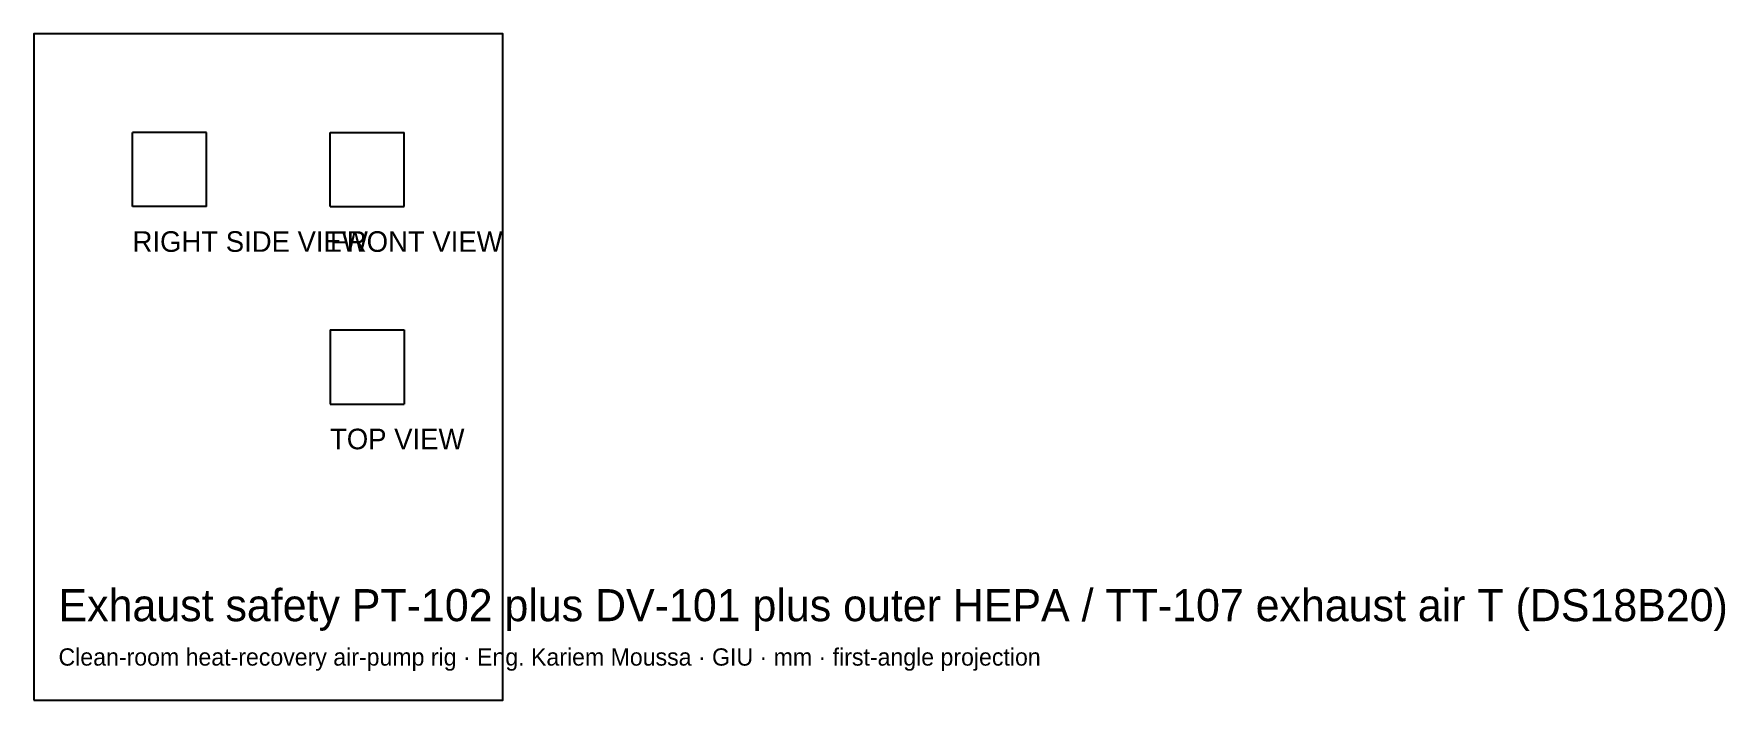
# Model space of a CAD drawing. Header units: millimetres. Extents: x -182 to 23, y 61 to 142.
import ezdxf

# ---------------------------------------------------------------- set-up
doc = ezdxf.new("R2010")
doc.units = ezdxf.units.MM
for name, color, linetype in [('BORDER', 7, 'Continuous'), ('HIDDEN', 8, 'Continuous'), ('TEXT', 5, 'Continuous'), ('VISIBLE', 7, 'Continuous')]:
    doc.layers.add(name, color=color, linetype=linetype)

msp = doc.modelspace()

# ---------------------------------------------------------------- linework, layer by layer
at = {"layer": 'BORDER'}
msp.add_lwpolyline([(-182.5, 61), (-125.5, 61), (-125.5, 142), (-182.5, 142)], close=True, dxfattribs=at)
at = {"layer": 'HIDDEN'}
for points in [[(-161.5, 130), (-170.5, 130)], [(-170.5, 121), (-170.5, 130)], [(-161.5, 121), (-161.5, 130)], [(-146.5, 130), (-137.5, 130)], [(-146.5, 121), (-146.5, 130)], [(-137.5, 121), (-137.5, 130)], [(-161.5, 121), (-170.5, 121)], [(-146.5, 121), (-137.5, 121)], [(-146.5, 106), (-137.5, 106)], [(-146.5, 106), (-146.5, 97)], [(-137.5, 106), (-137.5, 97)], [(-146.5, 97), (-137.5, 97)]]:
    msp.add_lwpolyline(points, dxfattribs=at)
at = {"layer": 'VISIBLE'}
for points in [[(-161.5, 130), (-170.5, 130)], [(-170.5, 121), (-170.5, 130)], [(-161.5, 121), (-161.5, 130)], [(-146.5, 130), (-137.5, 130)], [(-146.5, 121), (-146.5, 130)], [(-137.5, 121), (-137.5, 130)], [(-161.5, 121), (-170.5, 121)], [(-146.5, 121), (-137.5, 121)], [(-146.5, 106), (-137.5, 106)], [(-146.5, 106), (-146.5, 97)], [(-137.5, 106), (-137.5, 97)], [(-146.5, 97), (-137.5, 97)]]:
    msp.add_lwpolyline(points, dxfattribs=at)

# ---------------------------------------------------------------- texts
at = {"layer": 'TEXT'}
for s, height, p in [('RIGHT SIDE VIEW', 2.5, (-170.5, 115.5)), ('FRONT VIEW', 2.5, (-146.5, 115.5)), ('TOP VIEW', 2.5, (-146.5, 91.5)), ('Exhaust safety PT-102 plus DV-101 plus outer HEPA / TT-107 exhaust air T (DS18B20)', 3.9, (-179.5, 70.6)), ('Clean-room heat-recovery air-pump rig · Eng. Kariem Moussa · GIU · mm · first-angle projection', 2.1, (-179.5, 65.2))]:
    msp.add_text(s, height=height, dxfattribs=at).set_placement(p)

doc.saveas('drawing.dxf')
